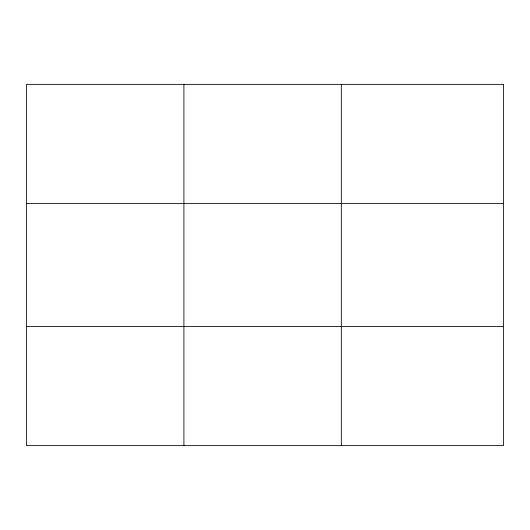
<?xml version="1.0" encoding="UTF-8"?>
<svg xmlns="http://www.w3.org/2000/svg" width="530" height="530" viewBox="0 0 530 530"><rect width="100%" height="100%" fill="white"/><g stroke="black" fill="none" stroke-linecap="round" stroke-linejoin="round"><path stroke-width="0.79" d="M183.91 445.624L183.91 84.376M341.32 445.624L341.32 84.376M26.5 203.586L503.5 203.586M26.5 326.414L503.5 326.414M503.5 84.376L503.5 445.624L26.5 445.624L26.5 84.376L503.5 84.376"/></g></svg>
